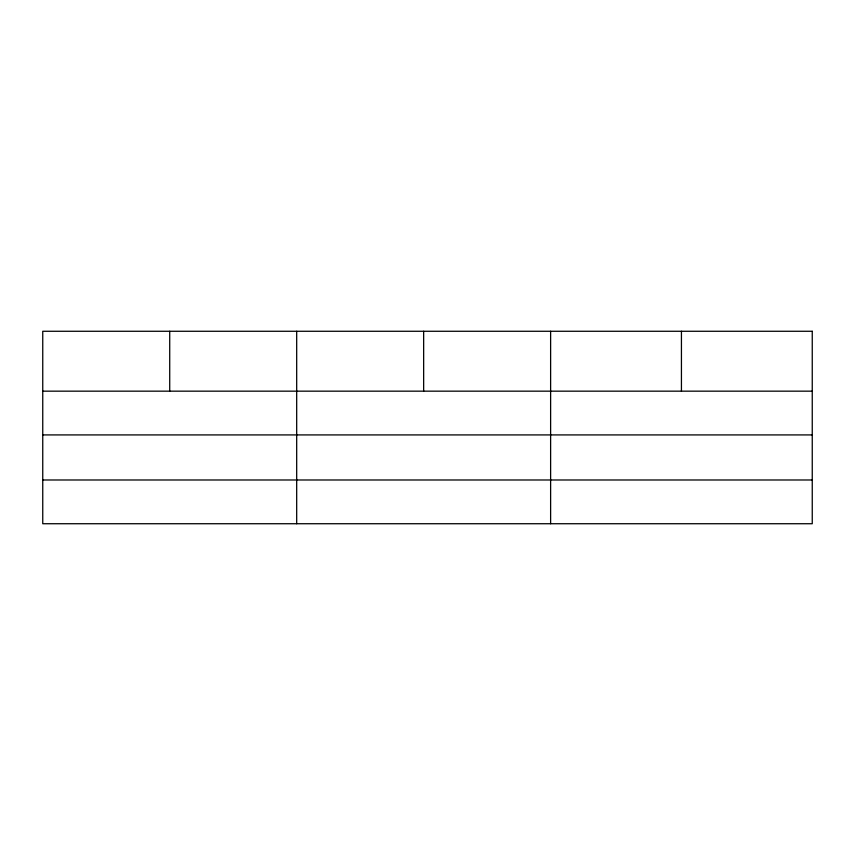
<?xml version="1.0" encoding="UTF-8"?>
<svg xmlns="http://www.w3.org/2000/svg" width="855" height="855" viewBox="0 0 855 855"><rect width="100%" height="100%" fill="white"/><g stroke="black" fill="none" stroke-linecap="round" stroke-linejoin="round"><path stroke-width="1.28" d="M42.75 391.163L812.25 391.163M42.75 434.917L812.25 434.917M42.75 479.986L812.25 479.986M681.435 331.27L681.435 391.163M550.62 331.27L550.62 523.73M423.653 331.27L423.653 391.163M296.685 331.27L296.685 523.73M169.718 331.27L169.718 391.163M812.25 331.27L42.75 331.27L42.75 523.73L812.25 523.73L812.25 331.27"/></g></svg>
